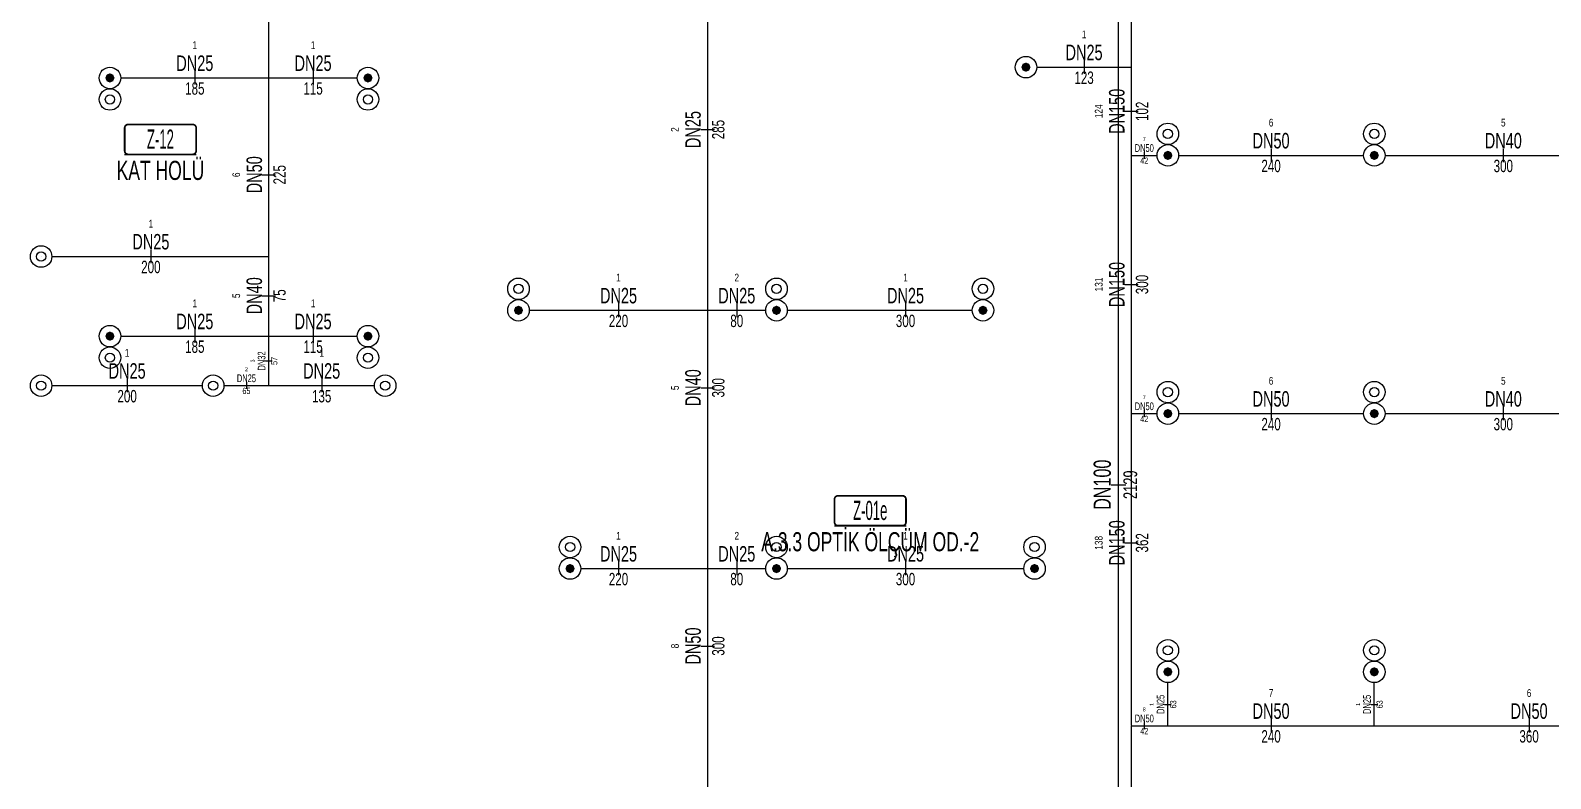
# Model space of a CAD drawing. Header units: centimetres. Extents: x 394264 to 551709, y 50011 to 59011.
# Drawn here: x 494087 to 495855, y 53549 to 54418 of the extents above; entities that cross this region are included whole.
import ezdxf
from ezdxf.enums import TextEntityAlignment as Align

# ---------------------------------------------------------------- set-up
doc = ezdxf.new("R2010")
doc.units = ezdxf.units.CM
doc.layers.get('0').update_dxf_attribs({"lineweight": 9})
for name, color, linetype in [('-M-MAHAL-DEBILER', 7, 'Continuous'), ('-M-MAHAL-ETIKET-NOT', 7, 'Continuous'), ('-M-MAHAL-ETIKET-NOTM', 7, 'Continuous'), ('-M-MAHAL-ETK-', 7, 'Continuous'), ('-M-MAHAL-HAVA-DEGISIM', 7, 'Continuous'), ('-M-MAHAL-NO', 7, 'Continuous'), ('-M-MAHAL-NOM', 7, 'Continuous'), ('-M-YNGN-BORUID', 7, 'Continuous'), ('-M-YNGN-BORUUZUN', 7, 'Continuous'), ('-M-YNGN-BORUYUK', 7, 'Continuous'), ('-M-YNGN-SPR-YUK', 7, 'Continuous'), ('-M-YNGN-ZON4-CAP-', 7, 'Continuous'), ('-M-YNGN-ZON4-SPR-', 7, 'Continuous')]:
    doc.layers.add(name, color=color, linetype=linetype)
doc.layers.add('-M-YNGN-SPR-CAPCIZGI', color=188, linetype='Continuous', plot=False)
for name, color, linetype, lineweight in [('-M-YNGN-ZON4', 3, 'SP', 30), ('-M-YNGN-ZON7', 60, 'SP', 30), ('-M-YNGN-ZON7-CAP-', 7, 'Continuous', 25)]:
    doc.layers.add(name, color=color, linetype=linetype, lineweight=lineweight)
doc.styles.add('-M-ISSO-TEXT-TTF', font='ARIALN.TTF')
doc.styles.add('-M-MHLETK-NOT', font='romans.shx', dxfattribs={"width": 0.7})
doc.styles.add('-M-MHLETK-TEXT', font='ARIALN.TTF', dxfattribs={"width": 0.7})
doc.styles.add('CIZGI', font='tahoma.ttf', dxfattribs={"width": 0.8, "oblique": 20})
doc.styles.add('HCAD', font='HCAD.SHX', dxfattribs={"width": 0.8, "height": 0.2})
doc.styles.add('PIPESIZE', font='hcad.shx', dxfattribs={"width": 0.8})
doc.styles.add('SPR-NOT', font='romans.shx')
doc.linetypes.add('SP', pattern='A,2,-0.1,["SP",CIZGI,S=0.14,R=0.2,X=0,Y=-0.07],-0.255', length=2.355)

# ---------------------------------------------------------------- blocks, each defined once
blk = doc.blocks.new('M-MHLETK-YNG')
at = {"layer": '-M-MAHAL-ETIKET-NOT', "color": 3, "style": '-M-MHLETK-NOT', "width": 0.5, "flags": 9}
for tag, p, height in [('KLKTR', (-2.617, 1.425), 0.04), ('HL', (-2.616, 1.493), 0.0286), ('FCU-TIP1', (-2.614, 0.96), 0.0286), ('FCU-TIP2', (-2.614, 0.91), 0.0286), ('FCU-TIP3', (-2.614, 0.86), 0.0286), ('VRV-TIP1', (-2.614, 0.759), 0.0286), ('VRV-TIP2', (-2.614, 0.709), 0.0286)]:
    blk.add_attdef(tag, p, '', height=height, dxfattribs=at)
for tag, p in [('ALAN', (-2.581, 1.562)), ('KIS', (-2.59, 1.616))]:
    blk.add_attdef(tag, text='', height=0.04, dxfattribs=at).set_placement(p, align=Align.MIDDLE_CENTER)
at = {"layer": '-M-MAHAL-ETIKET-NOTM', "color": 3, "style": '-M-ISSO-TEXT-TTF', "width": 0.8, "flags": 8}
blk.add_attdef('MAH-ADI2', text='', height=1.111, dxfattribs=at).set_placement((0, -2.549), align=Align.MIDDLE_CENTER)
at = {"layer": '-M-MAHAL-HAVA-DEGISIM', "style": '-M-MHLETK-NOT', "width": 0.5, "flags": 8}
blk.add_attdef('HAVADEG', text='', height=0.6, dxfattribs=at).set_placement((0, 3.611), align=Align.MIDDLE_CENTER)
blk.add_wipeout([(-2.078, 1.735), (2.078, 1.735), (2.078, 0), (-2.078, 0)]).dxf.layer = '-M-MAHAL-ETK-'
at = {"layer": '-M-MAHAL-ETK-', "color": 0}
for p, q in [((-2.078, 0), (2.078, 0)), ((-1.161, 0), (-1.161, 0))]:
    blk.add_line(p, q, dxfattribs=at)
blk.add_lwpolyline([(-1.878, 1.735, 0.1, 0.1, 0), (1.878, 1.735, 0.1, 0.1, -0.414214), (2.078, 1.535, 0.1, 0.1, 0), (2.078, 0.2, 0.1, 0.1, -0.414214), (1.878, 0, 0.1, 0.1, 0), (-1.878, 0, 0.1, 0.1, -0.414214), (-2.078, 0.2, 0.1, 0.1, 0), (-2.078, 1.535, 0.1, 0.1, -0.414214)], format="xyseb", close=True, dxfattribs=at)
at = {"layer": '-M-MAHAL-DEBILER', "color": 4, "style": '-M-MHLETK-NOT', "width": 0.5, "flags": 8}
blk.add_attdef('DEBIS', text='', height=0.4, dxfattribs=at).set_placement((-2.173, 2.145), align=Align.MIDDLE_CENTER)
at = {"layer": '-M-MAHAL-DEBILER', "color": 191, "style": '-M-MHLETK-NOT', "width": 0.5, "flags": 8}
blk.add_attdef('DEBIR', text='', height=0.4, dxfattribs=at).set_placement((-1.613, 2.145), align=Align.MIDDLE_CENTER)
at = {"layer": '-M-MAHAL-DEBILER', "color": 31, "style": '-M-MHLETK-NOT', "width": 0.5, "flags": 8}
blk.add_attdef('DEBIF', text='', height=0.4, dxfattribs=at).set_placement((1.585, 2.145), align=Align.MIDDLE_CENTER)
at = {"layer": '-M-MAHAL-DEBILER', "color": 1, "style": '-M-MHLETK-NOT', "width": 0.5, "flags": 8}
blk.add_attdef('DEBIE', text='', height=0.4, dxfattribs=at).set_placement((2.32, 2.145), align=Align.MIDDLE_CENTER)
at = {"layer": '-M-MAHAL-ETIKET-NOT', "color": 3, "style": '-M-MHLETK-NOT', "width": 0.5, "flags": 9}
for tag, p in [('RDY-BOY1', (-2.614, 1.37)), ('RDY-BOY2', (-2.614, 1.32)), ('RDY-BOY3', (-2.614, 1.27)), ('RDY-BOY4', (-2.614, 1.22)), ('KON-BOY1', (-2.614, 1.14)), ('KON-BOY2', (-2.614, 1.09)), ('KON-BOY3', (-2.614, 1.04)), ('FCU-ADET1', (-2.524, 0.96)), ('FCU-ADET2', (-2.524, 0.91)), ('FCU-ADET3', (-2.524, 0.86)), ('HLA', (-2.521, 1.493)), ('RDY-TIP1', (-2.5, 1.37)), ('RDY-TIP2', (-2.5, 1.32)), ('RDY-TIP3', (-2.5, 1.27)), ('RDY-TIP4', (-2.5, 1.22)), ('KON-TIP1', (-2.5, 1.14)), ('KON-TIP2', (-2.5, 1.09)), ('KON-TIP3', (-2.5, 1.04)), ('FCU-KAP1', (-2.398, 0.96)), ('FCU-KAP2', (-2.398, 0.91)), ('FCU-KAP3', (-2.398, 0.86)), ('RDY-ADET1', (-2.389, 1.37)), ('RDY-ADET2', (-2.389, 1.32)), ('RDY-ADET3', (-2.389, 1.27)), ('RDY-ADET4', (-2.389, 1.22)), ('KON-ADET1', (-2.389, 1.14)), ('KON-ADET2', (-2.389, 1.09)), ('KON-ADET3', (-2.389, 1.04)), ('FCU-DUY1', (-2.272, 0.96)), ('FCU-DUY2', (-2.272, 0.91)), ('FCU-DUY3', (-2.272, 0.86)), ('RDY-ISI1', (-2.265, 1.37)), ('RDY-ISI2', (-2.265, 1.32)), ('RDY-ISI3', (-2.265, 1.27)), ('RDY-ISI4', (-2.265, 1.22)), ('KON-ISI1', (-2.265, 1.14)), ('KON-ISI2', (-2.265, 1.09)), ('KON-ISI3', (-2.265, 1.04)), ('AHU', (-2.225, 1.439)), ('SHG', (-2.225, 1.493)), ('FCU-SOG1', (-2.154, 0.96)), ('FCU-SOG2', (-2.154, 0.91)), ('FCU-SOG3', (-2.154, 0.86)), ('LHG', (-2.132, 1.493)), ('RDY-BNP1', (-2.102, 1.37)), ('RDY-BNP2', (-2.102, 1.32)), ('RDY-BNP3', (-2.102, 1.27)), ('RDY-BNP4', (-2.102, 1.22)), ('KON-BNP1', (-2.102, 1.14)), ('KON-BNP2', (-2.102, 1.09)), ('KON-BNP3', (-2.102, 1.04)), ('FCU-ISI1', (-2.044, 0.96)), ('FCU-ISI2', (-2.044, 0.91)), ('FCU-ISI3', (-2.044, 0.86)), ('HG', (-2.039, 1.493)), ('RDY-BNK1', (-1.964, 1.37)), ('RDY-BNK2', (-1.964, 1.32)), ('RDY-BNK3', (-1.964, 1.27)), ('RDY-BNK4', (-1.964, 1.22)), ('KON-BNK1', (-1.964, 1.14)), ('KON-BNK2', (-1.964, 1.09)), ('KON-BNK3', (-1.964, 1.04)), ('HGA', (-1.962, 1.493)), ('EF', (-1.962, 1.439)), ('FCU-DEBI1', (-1.95, 0.96)), ('FCU-DEBI2', (-1.95, 0.91)), ('FCU-DEBI3', (-1.95, 0.86)), ('FCU-BNP1', (-1.831, 0.96)), ('FCU-BNP2', (-1.831, 0.91)), ('FCU-BNP3', (-1.831, 0.86)), ('FCU-BNK1', (-1.614, 0.96)), ('FCU-BNK2', (-1.614, 0.91)), ('FCU-BNK3', (-1.614, 0.86)), ('VRV-ADET1', (-2.524, 0.759)), ('VRV-ADET2', (-2.524, 0.709)), ('VRV-KAP1', (-2.398, 0.759)), ('VRV-KAP2', (-2.398, 0.709)), ('VRV-DUY1', (-2.272, 0.759)), ('VRV-DUY2', (-2.272, 0.709)), ('VRV-SOG1', (-2.154, 0.759)), ('VRV-SOG2', (-2.154, 0.709)), ('VRV-ISI1', (-2.044, 0.759)), ('VRV-ISI2', (-2.044, 0.709)), ('VRV-DEBI1', (-1.95, 0.759)), ('VRV-DEBI2', (-1.95, 0.709)), ('VRV-BNP1', (-1.831, 0.759)), ('VRV-BNP2', (-1.831, 0.709)), ('VRV-BNK1', (-1.614, 0.759)), ('VRV-BNK2', (-1.614, 0.709))]:
    blk.add_attdef(tag, p, '', height=0.0286, dxfattribs=at)
at = {"layer": '-M-MAHAL-ETIKET-NOT', "color": 3}
for tag, height, style, width, flags, p in [('RH', 0.04, '-M-MHLETK-NOT', 0.5, 9, (-2.39, 1.616)), ('YUKSEKLIK', 0.04, '-M-MHLETK-NOT', 0.5, 9, (-2.324, 1.562)), ('YAZ', 0.04, '-M-MHLETK-NOT', 0.5, 9, (-2.178, 1.616)), ('MAH-ADI', 1.111, '-M-ISSO-TEXT-TTF', 0.8, 8, (0, -0.931))]:
    blk.add_attdef(tag, text='', height=height, dxfattribs=dict(at, style=style, width=width, flags=flags)).set_placement(p, align=Align.MIDDLE_CENTER)
at = {"layer": '-M-MAHAL-HAVA-DEGISIM', "style": '-M-MHLETK-NOT', "width": 0.5, "flags": 8}
blk.add_attdef('HAVA', text='', height=0.6, dxfattribs=at).set_placement((0, 2.399), align=Align.MIDDLE_CENTER)
at = {"layer": '-M-MAHAL-NO', "color": 7, "style": '-M-MHLETK-TEXT', "width": 0.6, "flags": 8}
blk.add_attdef('MAH-NO', text='', height=1.111, dxfattribs=at).set_placement((0, 0.889), align=Align.MIDDLE_CENTER)
at = {"layer": '-M-MAHAL-NOM', "color": 7, "style": '-M-MHLETK-TEXT', "width": 0.6, "flags": 8}
blk.add_attdef('MAH-NOM', text='', height=1.111, dxfattribs=at).set_placement((0, 0.889), align=Align.MIDDLE_CENTER)
blk = doc.blocks.new('SP-C-PE-12')
at = {"ltscale": 10}
blk.add_line((0, 0), (0, 0), dxfattribs=at)
at = {"color": 1, "linetype": 'Continuous'}
blk.add_circle((0, 0), 12.5, dxfattribs=at)
blk.add_circle((0, 0), 5.37)
at = {"layer": '-M-YNGN-SPR-YUK', "style": 'SPR-NOT', "width": 0.5, "flags": 9}
for tag, p in [('YUK', (0, 17.8)), ('CAP', (0, 14.4)), ('TIP', (0.2, 10.8))]:
    blk.add_attdef(tag, text='', height=2.5, dxfattribs=at).set_placement(p, align=Align.MIDDLE_CENTER)
blk = doc.blocks.new('SP-C-UP-12')
at = {"ltscale": 10}
blk.add_line((0, 0), (0, 0), dxfattribs=at)
at = {"color": 1, "linetype": 'Continuous'}
blk.add_circle((0, 0), 12.5, dxfattribs=at)
at = {"ltscale": 10}
for points in [[(-5.4, 0), (-3.8, 3.8), (-3.8, -3.8), (0, 5.4)], [(-3.8, -3.8), (0, 5.4), (0, -5.4), (3.8, 3.8)], [(0, -5.4), (3.8, 3.8), (3.8, -3.8), (5.4, 0)]]:
    blk.add_solid(points, dxfattribs=at)
at = {"layer": '-M-YNGN-SPR-YUK', "style": 'SPR-NOT', "width": 0.5, "flags": 9}
for tag, p in [('YUK', (0, 17.8)), ('CAP', (0, 14.4)), ('TIP', (0.2, 10.8))]:
    blk.add_attdef(tag, text='', height=2.5, dxfattribs=at).set_placement(p, align=Align.MIDDLE_CENTER)
blk = doc.blocks.new('SP-C-PU-12')
at = {"ltscale": 10}
blk.add_line((0, 0), (0, 0), dxfattribs=at)
at = {"color": 1, "linetype": 'Continuous'}
for centre in [(0, 0), (25, 0)]:
    blk.add_circle(centre, 12.5, dxfattribs=at)
at = {"ltscale": 10}
blk.add_circle((25, 0), 5.37, dxfattribs=at)
for points in [[(-5.4, 0), (-3.8, 3.8), (-3.8, -3.8), (0, 5.4)], [(-3.8, -3.8), (0, 5.4), (0, -5.4), (3.8, 3.8)], [(0, -5.4), (3.8, 3.8), (3.8, -3.8), (5.4, 0)]]:
    blk.add_solid(points, dxfattribs=at)
at = {"layer": '-M-YNGN-SPR-YUK', "style": 'SPR-NOT', "width": 0.5, "flags": 9}
for tag, p in [('YUK', (0, 17.8)), ('CAP', (0, 14.4)), ('TIP', (0.2, 10.8))]:
    blk.add_attdef(tag, text='', height=2.5, dxfattribs=at).set_placement(p, align=Align.MIDDLE_CENTER)
blk = doc.blocks.new('SPRKL100')
at = {"layer": '-M-YNGN-SPR-CAPCIZGI'}
blk.add_line((0, 0.431), (0, -0.431), dxfattribs=at)
at = {"layer": '-M-YNGN-BORUID', "color": 0, "style": 'HCAD', "width": 0.8, "flags": 1}
blk.add_attdef('DIC', text='', height=0.4, dxfattribs=at).set_placement((0, -1.693), align=Align.CENTER)
at = {"layer": '-M-YNGN-BORUUZUN', "color": 0, "style": 'HCAD', "width": 0.7}
blk.add_attdef('BOY', text='', height=0.8, dxfattribs=at).set_placement((0, -1.08), align=Align.CENTER)
at = {"layer": '-M-YNGN-BORUYUK', "color": 6, "style": 'PIPESIZE', "width": 0.8}
blk.add_attdef('YUK', text='', height=0.5, dxfattribs=at).set_placement((0, 1.866), align=Align.CENTER)
at = {"color": 0, "style": 'PIPESIZE', "width": 0.7}
blk.add_attdef('CAP', text='', height=1, dxfattribs=at).set_placement((0, 0.45), align=Align.CENTER)
blk = doc.blocks.new('A$C69E72E55')
at = {"layer": '-M-YNGN-ZON4', "ltscale": 50}
for p, q in [((494364.6, 54362.6), (494364.6, 54808.9)), ((495367.4, 54375.1), (495367.4, 54808.9)), ((494874.7, 54152.6), (494874.7, 54437.6)), ((495257.2, 54375.1), (495367.4, 54375.1)), ((495367.4, 54272.6), (495367.4, 54375.1)), ((494192.2, 54362.6), (494364.6, 54362.6)), ((494364.6, 54362.6), (494467.2, 54362.6)), ((494364.6, 54155.1), (494364.6, 54362.6)), ((495367.4, 53972.6), (495367.4, 54272.6)), ((495367.4, 54272.6), (495397.2, 54272.6)), ((495422.2, 54272.6), (495637.2, 54272.6)), ((495662.2, 54272.6), (495937.2, 54272.6)), ((494112.2, 54155.1), (494364.6, 54155.1)), ((494364.6, 54062.6), (494364.6, 54155.1)), ((494874.7, 53852.6), (494874.7, 54152.6)), ((494667.2, 54092.6), (494874.7, 54092.6)), ((494874.7, 54092.6), (494942.2, 54092.6)), ((494967.2, 54092.6), (495182.2, 54092.6)), ((494192.2, 54062.6), (494364.6, 54062.6)), ((494364.6, 54062.6), (494467.2, 54062.6)), ((494364.6, 54005.1), (494364.6, 54062.6)), ((494112.2, 54005.1), (494287.2, 54005.1)), ((494312.2, 54005.1), (494364.6, 54005.1)), ((494364.6, 54005.1), (494487.2, 54005.1)), ((495367.4, 53610.4), (495367.4, 53972.6)), ((495367.4, 53972.6), (495397.2, 53972.6)), ((495422.2, 53972.6), (495637.2, 53972.6)), ((495662.2, 53972.6), (495937.2, 53972.6)), ((494874.7, 53552.6), (494874.7, 53852.6)), ((494727.2, 53792.6), (494874.7, 53792.6)), ((494874.7, 53792.6), (494942.2, 53792.6)), ((494967.2, 53792.6), (495242.2, 53792.6)), ((495409.7, 53609.9), (495409.7, 53660.1)), ((495649.7, 53609.9), (495649.7, 53660.1)), ((495367.4, 53610.4), (495367.9, 53609.9)), ((495367.4, 53609.4), (495367.9, 53609.9)), ((495367.4, 53372.6), (495367.4, 53609.4)), ((495367.9, 53609.9), (495409.7, 53609.9)), ((495409.7, 53609.9), (495649.7, 53609.9)), ((495649.7, 53609.9), (496009.2, 53609.9)), ((494874.7, 53252.6), (494874.7, 53552.6))]:
    blk.add_line(p, q, dxfattribs=at)
at = {"layer": '-M-YNGN-ZON4-CAP-'}
for p, xscale, yscale, zscale, values in [((494278.4, 54362.6), 18, 18, 18, {'YUK': '1', 'CAP': 'DN25', 'BOY': '185'}), ((494415.9, 54362.6), 18, 18, 18, {'YUK': '1', 'CAP': 'DN25', 'BOY': '115'}), ((495312.3, 54375.1), 18, 18, 18, {'YUK': '1', 'CAP': 'DN25', 'BOY': '123'}), ((495529.7, 54272.6), 18, 18, 18, {'YUK': '6', 'CAP': 'DN50', 'BOY': '240'}), ((495799.7, 54272.6), 18, 18, 18, {'YUK': '5', 'CAP': 'DN40', 'BOY': '300'}), ((495382.3, 54272.6), 9, 9, 9, {'YUK': '7', 'CAP': 'DN50', 'BOY': '42'}), ((494227.3, 54155.2), 18, 18, 18, {'YUK': '1', 'CAP': 'DN25', 'BOY': '200'}), ((494771, 54092.6), 18, 18, 18, {'YUK': '1', 'CAP': 'DN25', 'BOY': '220'}), ((494908.5, 54092.6), 18, 18, 18, {'YUK': '2', 'CAP': 'DN25', 'BOY': '80'}), ((495104.7, 54092.6), 18, 18, 18, {'YUK': '1', 'CAP': 'DN25', 'BOY': '300'}), ((494278.4, 54062.6), 18, 18, 18, {'YUK': '1', 'CAP': 'DN25', 'BOY': '185'}), ((494415.9, 54062.6), 18, 18, 18, {'YUK': '1', 'CAP': 'DN25', 'BOY': '115'}), ((494425.9, 54005.1), 18, 18, 18, {'YUK': '1', 'CAP': 'DN25', 'BOY': '135'}), ((495529.7, 53972.6), 18, 18, 18, {'YUK': '6', 'CAP': 'DN50', 'BOY': '240'}), ((495799.7, 53972.6), 18, 18, 18, {'YUK': '5', 'CAP': 'DN40', 'BOY': '300'}), ((495382.3, 53972.6), 9, 9, 9, {'YUK': '7', 'CAP': 'DN50', 'BOY': '42'}), ((494771, 53792.6), 18, 18, 18, {'YUK': '1', 'CAP': 'DN25', 'BOY': '220'}), ((494908.5, 53792.6), 18, 18, 18, {'YUK': '2', 'CAP': 'DN25', 'BOY': '80'}), ((495104.7, 53792.6), 18, 18, 18, {'YUK': '1', 'CAP': 'DN25', 'BOY': '300'}), ((495529.7, 53609.9), 18, 18, 18, {'YUK': '7', 'CAP': 'DN50', 'BOY': '240'}), ((495829.7, 53609.9), 18, 18, 18, {'YUK': '6', 'CAP': 'DN50', 'BOY': '360'}), ((495382.3, 53609.9), 9, 9, 9, {'YUK': '8', 'CAP': 'DN50', 'BOY': '42'})]:
    blk.add_blockref('SPRKL100', p, dxfattribs=dict(at, xscale=xscale, yscale=yscale, zscale=zscale)).add_auto_attribs(values)
for p, xscale, yscale, zscale, rotation, values in [((495367.4, 54323.8), 18, 18, 18, 90, {'YUK': '124', 'CAP': 'DN150', 'BOY': '102'}), ((494874.7, 54302.6), 18, 18, 18, 90, {'YUK': '2', 'CAP': 'DN25', 'BOY': '285'}), ((494364.6, 54250.1), 18, 18, 18, 90, {'YUK': '6', 'CAP': 'DN50', 'BOY': '225'}), ((495367.4, 54122.6), 18, 18, 18, 90, {'YUK': '131', 'CAP': 'DN150', 'BOY': '300'}), ((494364.6, 54109.5), 18, 18, 18, 90, {'YUK': '5', 'CAP': 'DN40', 'BOY': '75'}), ((494199.7, 54005.1), 18, 18, 18, 359.9999998419423, {'YUK': '1', 'CAP': 'DN25', 'BOY': '200'}), ((494364.6, 54033.8), 9, 9, 9, 90, {'YUK': '3', 'CAP': 'DN32', 'BOY': '57'}), ((494338.4, 54005.1), 9, 9, 9, 359.9999998419363, {'YUK': '2', 'CAP': 'DN25', 'BOY': '65'}), ((494874.7, 54002.6), 18, 18, 18, 90, {'YUK': '5', 'CAP': 'DN40', 'BOY': '300'}), ((495367.4, 53822.5), 18, 18, 18, 90, {'YUK': '138', 'CAP': 'DN150', 'BOY': '362'}), ((494874.7, 53702.6), 18, 18, 18, 90, {'YUK': '8', 'CAP': 'DN50', 'BOY': '300'}), ((495409.8, 53634.8), 9, 9, 9, 89.99999999999999, {'YUK': '1', 'CAP': 'DN25', 'BOY': '63'}), ((495649.8, 53634.8), 9, 9, 9, 89.99999999999999, {'YUK': '1', 'CAP': 'DN25', 'BOY': '63'})]:
    blk.add_blockref('SPRKL100', p, dxfattribs=dict(at, xscale=xscale, yscale=yscale, zscale=zscale, rotation=rotation)).add_auto_attribs(values)
at = {"layer": '-M-YNGN-ZON4-SPR-', "color": 3}
for name, p, rotation in [('SP-C-UP-12', (495244.7, 54375.1), 180), ('SP-C-PU-12', (494179.7, 54362.6), 270), ('SP-C-PU-12', (494479.7, 54362.6), 270), ('SP-C-PU-12', (495409.7, 54272.6), 90), ('SP-C-PU-12', (495649.7, 54272.6), 90), ('SP-C-PU-12', (494654.7, 54092.6), 90), ('SP-C-PU-12', (494954.7, 54092.6), 90), ('SP-C-PU-12', (495194.7, 54092.6), 90), ('SP-C-PU-12', (494179.7, 54062.6), 270), ('SP-C-PU-12', (494479.7, 54062.6), 270), ('SP-C-PU-12', (495409.7, 53972.6), 90), ('SP-C-PU-12', (495649.7, 53972.6), 90), ('SP-C-PU-12', (494714.7, 53792.6), 90), ('SP-C-PU-12', (494954.7, 53792.6), 90), ('SP-C-PU-12', (495254.7, 53792.6), 90), ('SP-C-PU-12', (495409.7, 53672.6), 90), ('SP-C-PU-12', (495649.7, 53672.6), 90)]:
    blk.add_blockref(name, p, dxfattribs=dict(at, rotation=rotation))
for p in [(494099.7, 54155.1), (494099.7, 54005.1), (494299.7, 54005.1), (494499.7, 54005.1)]:
    blk.add_blockref('SP-C-PE-12', p, dxfattribs=at)

msp = doc.modelspace()

# ---------------------------------------------------------------- linework, layer by layer
at = {"layer": '-M-YNGN-ZON7', "ltscale": 50}
msp.add_line((495352.4, 52564.4), (495352.4, 54966.1), dxfattribs=at)

# ---------------------------------------------------------------- block references
at = {"layer": '-M-MAHAL-ETK-', "xscale": 20, "yscale": 20, "zscale": 20}
for p, values in [((494238.4, 54273.8), {'MAH-NO': 'Z-12', 'MAH-ADI': 'KAT HOLÜ'}), ((495063.7, 53842.4), {'MAH-NO': 'Z-01e', 'MAH-ADI': 'A.3.3 OPTİK ÖLÇÜM OD.-2'})]:
    msp.add_blockref('M-MHLETK-YNG', p, dxfattribs=at).add_auto_attribs(values)
at = {"layer": '-M-YNGN-ZON7-CAP-'}
ref = msp.add_blockref('SPRKL100', (495352.4, 53890), dxfattribs=dict(at, xscale=20, yscale=20, zscale=20, rotation=90))
ref.add_attrib('CAP', 'DN100', dxfattribs={"layer": '0', "color": 0, "height": 20, "rotation": 90, "style": 'PIPESIZE', "width": 0.7}).set_placement((495343.4, 53890), align=Align.CENTER)
ref.add_attrib('BOY', '2129', dxfattribs={"layer": '-M-YNGN-BORUUZUN', "color": 0, "height": 16, "rotation": 90, "style": 'HCAD', "width": 0.7}).set_placement((495374, 53890), align=Align.CENTER)

# ---------------------------------------------------------------- next in the draw order: block references
at = {"layer": '-M-YNGN-ZON4', "ltscale": 50}
msp.add_blockref('A$C69E72E55', (0, 0), dxfattribs=at)

doc.saveas('drawing.dxf')
